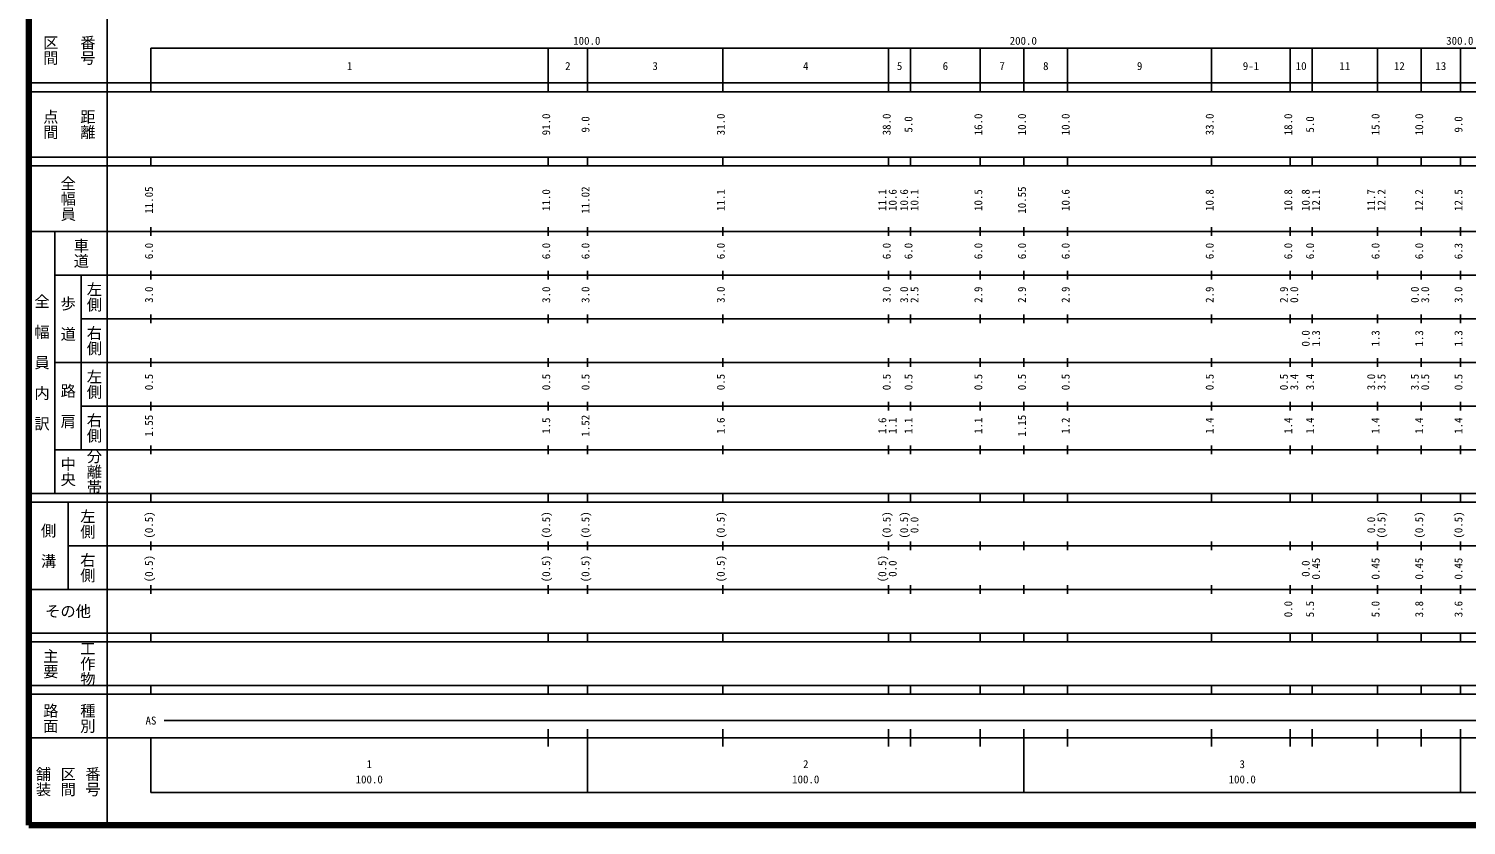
# Model space of a CAD drawing. Units: millimetres on the paper, enlarged 1000 times. Extents: x 40000 to 680000, y 20000 to 380000.
# Drawn here: x 40000 to 369325, y 20000 to 202409 of the extents above; entities that cross this region are included whole.
import ezdxf
from ezdxf.enums import TextEntityAlignment as Align

# ---------------------------------------------------------------- set-up
doc = ezdxf.new("R2010")
doc.units = ezdxf.units.MM
doc.header["$LTSCALE"] = 1000
doc.layers.add('M-TTL', color=2, linetype='Continuous', lineweight=140)
doc.layers.add('M-TTL-BAND', color=7, linetype='Continuous', lineweight=25)
doc.styles.add('@ＭＳ ゴシック', font='')
doc.styles.add('ＭＳ ゴシック', font='')
doc.styles.get('@ＭＳ ゴシック').set_extended_font_data('@MS Gothic')
doc.styles.get('ＭＳ ゴシック').set_extended_font_data('MS Gothic')

msp = doc.modelspace()

# ---------------------------------------------------------------- linework, layer by layer
at = {"layer": 'M-TTL'}
for p, q in [((40000, 380000), (40000, 20000)), ((40000, 20000), (680000, 20000))]:
    msp.add_line(p, q, dxfattribs=at)
at = {"layer": 'M-TTL-BAND'}
for p, q in [((58000, 370000), (58000, 20000)), ((68000, 198000), (579000, 198000)), ((68000, 198000), (68000, 188000)), ((159000, 188000), (159000, 198000)), ((168000, 188000), (168000, 198000)), ((199000, 188000), (199000, 198000)), ((237000, 188000), (237000, 198000)), ((242000, 188000), (242000, 198000)), ((258000, 188000), (258000, 198000)), ((268000, 188000), (268000, 198000)), ((278000, 188000), (278000, 198000)), ((311000, 188000), (311000, 198000)), ((329000, 188000), (329000, 198000)), ((334000, 188000), (334000, 198000)), ((349000, 188000), (349000, 198000)), ((359000, 188000), (359000, 198000)), ((368000, 188000), (368000, 198000)), ((40000, 190000), (579000, 190000)), ((40000, 188000), (579000, 188000)), ((40000, 173000), (579000, 173000)), ((68000, 171000), (68000, 173000)), ((159000, 171000), (159000, 173000)), ((168000, 171000), (168000, 173000)), ((199000, 171000), (199000, 173000)), ((237000, 171000), (237000, 173000)), ((242000, 171000), (242000, 173000)), ((258000, 171000), (258000, 173000)), ((268000, 171000), (268000, 173000)), ((278000, 171000), (278000, 173000)), ((311000, 171000), (311000, 173000)), ((329000, 171000), (329000, 173000)), ((334000, 171000), (334000, 173000)), ((349000, 171000), (349000, 173000)), ((359000, 171000), (359000, 173000)), ((368000, 171000), (368000, 173000)), ((40000, 171000), (579000, 171000)), ((40000, 156000), (579000, 156000)), ((46000, 96000), (46000, 156000)), ((68000, 155000), (68000, 157000)), ((159000, 155000), (159000, 157000)), ((168000, 155000), (168000, 157000)), ((199000, 155000), (199000, 157000)), ((237000, 155000), (237000, 157000)), ((242000, 155000), (242000, 157000)), ((258000, 155000), (258000, 157000)), ((268000, 155000), (268000, 157000)), ((278000, 155000), (278000, 157000)), ((311000, 155000), (311000, 157000)), ((329000, 155000), (329000, 157000)), ((334000, 155000), (334000, 157000)), ((349000, 155000), (349000, 157000)), ((359000, 155000), (359000, 157000)), ((368000, 155000), (368000, 157000)), ((46000, 146000), (579000, 146000)), ((52000, 146000), (52000, 106000)), ((68000, 145000), (68000, 147000)), ((159000, 145000), (159000, 147000)), ((168000, 145000), (168000, 147000)), ((199000, 145000), (199000, 147000)), ((237000, 145000), (237000, 147000)), ((242000, 145000), (242000, 147000)), ((258000, 145000), (258000, 147000)), ((268000, 145000), (268000, 147000)), ((278000, 145000), (278000, 147000)), ((311000, 145000), (311000, 147000)), ((329000, 145000), (329000, 147000)), ((334000, 145000), (334000, 147000)), ((349000, 145000), (349000, 147000)), ((359000, 145000), (359000, 147000)), ((368000, 145000), (368000, 147000)), ((52000, 136000), (579000, 136000)), ((68000, 135000), (68000, 137000)), ((159000, 135000), (159000, 137000)), ((168000, 135000), (168000, 137000)), ((199000, 135000), (199000, 137000)), ((237000, 135000), (237000, 137000)), ((242000, 135000), (242000, 137000)), ((258000, 135000), (258000, 137000)), ((268000, 135000), (268000, 137000)), ((278000, 135000), (278000, 137000)), ((311000, 135000), (311000, 137000)), ((329000, 135000), (329000, 137000)), ((334000, 135000), (334000, 137000)), ((349000, 135000), (349000, 137000)), ((359000, 135000), (359000, 137000)), ((368000, 135000), (368000, 137000)), ((46000, 126000), (579000, 126000)), ((68000, 125000), (68000, 127000)), ((159000, 125000), (159000, 127000)), ((168000, 125000), (168000, 127000)), ((199000, 125000), (199000, 127000)), ((237000, 125000), (237000, 127000)), ((242000, 125000), (242000, 127000)), ((258000, 125000), (258000, 127000)), ((268000, 125000), (268000, 127000)), ((278000, 125000), (278000, 127000)), ((311000, 125000), (311000, 127000)), ((329000, 125000), (329000, 127000)), ((334000, 125000), (334000, 127000)), ((349000, 125000), (349000, 127000)), ((359000, 125000), (359000, 127000)), ((368000, 125000), (368000, 127000)), ((52000, 116000), (579000, 116000)), ((68000, 115000), (68000, 117000)), ((159000, 115000), (159000, 117000)), ((168000, 115000), (168000, 117000)), ((199000, 115000), (199000, 117000)), ((237000, 115000), (237000, 117000)), ((242000, 115000), (242000, 117000)), ((258000, 115000), (258000, 117000)), ((268000, 115000), (268000, 117000)), ((278000, 115000), (278000, 117000)), ((311000, 115000), (311000, 117000)), ((329000, 115000), (329000, 117000)), ((334000, 115000), (334000, 117000)), ((349000, 115000), (349000, 117000)), ((359000, 115000), (359000, 117000)), ((368000, 115000), (368000, 117000)), ((46000, 106000), (579000, 106000)), ((68000, 105000), (68000, 107000)), ((159000, 105000), (159000, 107000)), ((168000, 105000), (168000, 107000)), ((199000, 105000), (199000, 107000)), ((237000, 105000), (237000, 107000)), ((242000, 105000), (242000, 107000)), ((258000, 105000), (258000, 107000)), ((268000, 105000), (268000, 107000)), ((278000, 105000), (278000, 107000)), ((311000, 105000), (311000, 107000)), ((329000, 105000), (329000, 107000)), ((334000, 105000), (334000, 107000)), ((349000, 105000), (349000, 107000)), ((359000, 105000), (359000, 107000)), ((368000, 105000), (368000, 107000)), ((40000, 96000), (579000, 96000)), ((68000, 94000), (68000, 96000)), ((159000, 94000), (159000, 96000)), ((168000, 94000), (168000, 96000)), ((199000, 94000), (199000, 96000)), ((237000, 94000), (237000, 96000)), ((242000, 94000), (242000, 96000)), ((258000, 94000), (258000, 96000)), ((268000, 94000), (268000, 96000)), ((278000, 94000), (278000, 96000)), ((311000, 94000), (311000, 96000)), ((329000, 94000), (329000, 96000)), ((334000, 94000), (334000, 96000)), ((349000, 94000), (349000, 96000)), ((359000, 94000), (359000, 96000)), ((368000, 94000), (368000, 96000)), ((40000, 94000), (579000, 94000)), ((49000, 94000), (49000, 74000)), ((49000, 84000), (579000, 84000)), ((68000, 83000), (68000, 85000)), ((159000, 83000), (159000, 85000)), ((168000, 83000), (168000, 85000)), ((199000, 83000), (199000, 85000)), ((237000, 83000), (237000, 85000)), ((242000, 83000), (242000, 85000)), ((258000, 83000), (258000, 85000)), ((268000, 83000), (268000, 85000)), ((278000, 83000), (278000, 85000)), ((311000, 83000), (311000, 85000)), ((329000, 83000), (329000, 85000)), ((334000, 83000), (334000, 85000)), ((349000, 83000), (349000, 85000)), ((359000, 83000), (359000, 85000)), ((368000, 83000), (368000, 85000)), ((40000, 74000), (579000, 74000)), ((68000, 73000), (68000, 75000)), ((159000, 73000), (159000, 75000)), ((168000, 73000), (168000, 75000)), ((199000, 73000), (199000, 75000)), ((237000, 73000), (237000, 75000)), ((242000, 73000), (242000, 75000)), ((258000, 73000), (258000, 75000)), ((268000, 73000), (268000, 75000)), ((278000, 73000), (278000, 75000)), ((311000, 73000), (311000, 75000)), ((329000, 73000), (329000, 75000)), ((334000, 73000), (334000, 75000)), ((349000, 73000), (349000, 75000)), ((359000, 73000), (359000, 75000)), ((368000, 73000), (368000, 75000)), ((40000, 64000), (579000, 64000)), ((68000, 62000), (68000, 64000)), ((159000, 62000), (159000, 64000)), ((168000, 62000), (168000, 64000)), ((199000, 62000), (199000, 64000)), ((237000, 62000), (237000, 64000)), ((242000, 62000), (242000, 64000)), ((258000, 62000), (258000, 64000)), ((268000, 62000), (268000, 64000)), ((278000, 62000), (278000, 64000)), ((311000, 62000), (311000, 64000)), ((329000, 62000), (329000, 64000)), ((334000, 62000), (334000, 64000)), ((349000, 62000), (349000, 64000)), ((359000, 62000), (359000, 64000)), ((368000, 62000), (368000, 64000)), ((40000, 62000), (579000, 62000)), ((40000, 52000), (579000, 52000)), ((40000, 50000), (579000, 50000)), ((68000, 50000), (68000, 52000)), ((159000, 50000), (159000, 52000)), ((168000, 50000), (168000, 52000)), ((199000, 50000), (199000, 52000)), ((237000, 50000), (237000, 52000)), ((242000, 50000), (242000, 52000)), ((258000, 50000), (258000, 52000)), ((268000, 50000), (268000, 52000)), ((278000, 50000), (278000, 52000)), ((311000, 50000), (311000, 52000)), ((329000, 50000), (329000, 52000)), ((334000, 50000), (334000, 52000)), ((349000, 50000), (349000, 52000)), ((359000, 50000), (359000, 52000)), ((368000, 50000), (368000, 52000)), ((71000, 44000), (565000, 44000)), ((40000, 40000), (579000, 40000)), ((68000, 40000), (68000, 27500)), ((159000, 38000), (159000, 42000)), ((168000, 27500), (168000, 42000)), ((199000, 38000), (199000, 42000)), ((237000, 38000), (237000, 42000)), ((242000, 38000), (242000, 42000)), ((258000, 38000), (258000, 42000)), ((268000, 27500), (268000, 42000)), ((278000, 38000), (278000, 42000)), ((311000, 38000), (311000, 42000)), ((329000, 38000), (329000, 42000)), ((334000, 38000), (334000, 42000)), ((349000, 38000), (349000, 42000)), ((359000, 38000), (359000, 42000)), ((368000, 27500), (368000, 42000)), ((68000, 27500), (579000, 27500))]:
    msp.add_line(p, q, dxfattribs=at)

# ---------------------------------------------------------------- texts
at = {"layer": 'M-TTL-BAND', "style": '@ＭＳ ゴシック'}
for s, p in [('区間', (45000, 197500)), ('番号', (53500, 197500)), ('点間', (45000, 180500)), ('距離', (53500, 180500)), ('全幅員', (49000, 163500)), ('車道', (52000, 151000)), ('全\u3000幅\u3000員\u3000内\u3000訳', (43000, 126000)), ('左側', (55000, 141000)), ('歩\u3000道', (49000, 136000)), ('右側', (55000, 131000)), ('左側', (55000, 121000)), ('路\u3000肩', (49000, 116000)), ('右側', (55000, 111000)), ('分離帯', (55000, 101000)), ('中央', (49000, 101000)), ('左側', (53500, 89000)), ('側\u3000溝', (44500, 84000)), ('右側', (53500, 79000)), ('主要', (45000, 57000)), ('工作物', (53500, 57000)), ('路面', (45000, 44500)), ('種別', (53500, 44500)), ('舗装', (43333, 30000)), ('区間', (49000, 30000)), ('番号', (54667, 30000))]:
    msp.add_text(s, height=2566, rotation=270, dxfattribs=at).set_placement(p, align=Align.MIDDLE_CENTER)
at = {"layer": 'M-TTL-BAND', "style": 'ＭＳ ゴシック'}
for s, p in [('100.0', (167844, 198195)), ('200.0', (267844, 198195)), ('300.0', (367844, 198195)), ('1', (113500, 192405)), ('2', (163500, 192405)), ('3', (183500, 192405)), ('4', (218000, 192405)), ('5', (239500, 192405)), ('6', (250000, 192405)), ('7', (263000, 192405)), ('8', (273000, 192405)), ('9', (294500, 192405)), ('9-1', (320000, 192405)), ('10', (331500, 192405)), ('11', (341500, 192405)), ('12', (354000, 192405)), ('13', (363500, 192405)), ('AS', (68000, 42500)), ('1', (118000, 32523)), ('2', (218000, 32523)), ('3', (318000, 32523)), ('100.0', (118000, 29033)), ('100.0', (218000, 29033)), ('100.0', (318000, 29033))]:
    msp.add_text(s, height=1833, dxfattribs=at).set_placement(p, align=Align.BOTTOM_CENTER)
for s, p in [('91.0', (160000, 180500)), ('9.0', (169000, 180500)), ('31.0', (200000, 180500)), ('38.0', (238000, 180500)), ('5.0', (243000, 180500)), ('16.0', (259000, 180500)), ('10.0', (269000, 180500)), ('10.0', (279000, 180500)), ('33.0', (312000, 180500)), ('18.0', (330000, 180500)), ('5.0', (335000, 180500)), ('15.0', (350000, 180500)), ('10.0', (360000, 180500)), ('9.0', (369000, 180500)), ('11.05', (69000, 163174)), ('11.0', (160000, 163174)), ('11.02', (169000, 163174)), ('11.1', (200000, 163174)), ('11.1', (237000, 163174)), ('10.6', (239370, 163174)), ('10.6', (242000, 163174)), ('10.1', (244370, 163174)), ('10.5', (259000, 163174)), ('10.55', (269000, 163174)), ('10.6', (279000, 163174)), ('10.8', (312000, 163174)), ('10.8', (330000, 163174)), ('10.8', (334000, 163174)), ('12.1', (336370, 163174)), ('11.7', (349000, 163174)), ('12.2', (351370, 163174)), ('12.2', (359972, 163174)), ('12.5', (369000, 163174)), ('6.0', (69000, 151500)), ('6.0', (160000, 151500)), ('6.0', (169000, 151500)), ('6.0', (200000, 151500)), ('6.0', (238000, 151500)), ('6.0', (243000, 151500)), ('6.0', (259000, 151500)), ('6.0', (269000, 151500)), ('6.0', (279000, 151500)), ('6.0', (312000, 151500)), ('6.0', (330000, 151500)), ('6.0', (335000, 151500)), ('6.0', (350000, 151500)), ('6.0', (360000, 151500)), ('6.3', (369000, 151500)), ('3.0', (69000, 141500)), ('3.0', (160000, 141500)), ('3.0', (169000, 141500)), ('3.0', (200000, 141500)), ('3.0', (238000, 141500)), ('3.0', (242000, 141500)), ('2.5', (244370, 141500)), ('2.9', (259000, 141500)), ('2.9', (269000, 141500)), ('2.9', (279000, 141500)), ('2.9', (312000, 141500)), ('2.9', (329000, 141500)), ('0.0', (331370, 141500)), ('0.0', (359000, 141500)), ('3.0', (361370, 141500)), ('3.0', (369000, 141500)), ('0.0', (334000, 131500)), ('1.3', (336370, 131500)), ('1.3', (350000, 131500)), ('1.3', (360000, 131500)), ('1.3', (369000, 131500)), ('0.5', (69000, 121500)), ('0.5', (160000, 121500)), ('0.5', (169000, 121500)), ('0.5', (200000, 121500)), ('0.5', (238000, 121500)), ('0.5', (243000, 121500)), ('0.5', (259000, 121500)), ('0.5', (269000, 121500)), ('0.5', (279000, 121500)), ('0.5', (312000, 121500)), ('0.5', (329000, 121500)), ('3.4', (331370, 121500)), ('3.4', (335000, 121500)), ('3.0', (349000, 121500)), ('3.5', (351370, 121500)), ('3.5', (359000, 121500)), ('0.5', (361370, 121500)), ('0.5', (369000, 121500)), ('1.55', (69000, 111500)), ('1.5', (160000, 111500)), ('1.52', (169000, 111500)), ('1.6', (200000, 111500)), ('1.6', (237000, 111500)), ('1.1', (239370, 111500)), ('1.1', (243000, 111500)), ('1.1', (259000, 111500)), ('1.15', (269000, 111500)), ('1.2', (279000, 111500)), ('1.4', (312000, 111500)), ('1.4', (330000, 111500)), ('1.4', (335000, 111500)), ('1.4', (350000, 111500)), ('1.4', (360000, 111500)), ('1.4', (369000, 111500)), ('(0.5)', (69000, 88764)), ('(0.5)', (160000, 88764)), ('(0.5)', (169000, 88764)), ('(0.5)', (200000, 88764)), ('(0.5)', (238000, 88764)), ('(0.5)', (242000, 88764)), ('0.0', (244370, 88764)), ('0.0', (349000, 88764)), ('(0.5)', (351370, 88764)), ('(0.5)', (360000, 88764)), ('(0.5)', (369000, 88764)), ('(0.5)', (69000, 78764)), ('(0.5)', (160000, 78764)), ('(0.5)', (169000, 78764)), ('(0.5)', (200000, 78764)), ('(0.5)', (237000, 78764)), ('0.0', (239370, 78764)), ('0.0', (334000, 78764)), ('0.45', (336370, 78764)), ('0.45', (350000, 78764)), ('0.45', (360000, 78764)), ('0.45', (369000, 78764)), ('0.0', (330000, 69500)), ('5.5', (335000, 69500)), ('5.0', (350000, 69500)), ('3.8', (360000, 69500)), ('3.6', (369000, 69500))]:
    msp.add_text(s, height=1833, rotation=90, dxfattribs=at).set_placement(p, align=Align.BOTTOM_CENTER)
msp.add_text('その他', height=2566, dxfattribs=at).set_placement((49000, 69000), align=Align.MIDDLE_CENTER)

doc.saveas('drawing.dxf')
